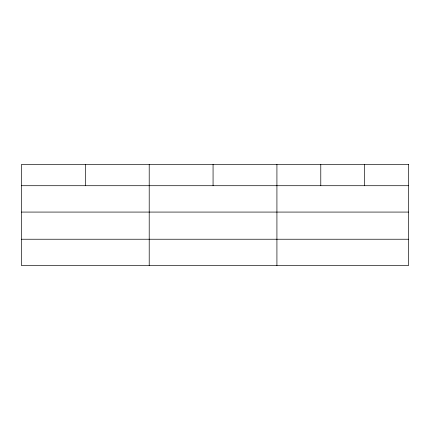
<?xml version="1.0" encoding="UTF-8"?>
<svg xmlns="http://www.w3.org/2000/svg" width="430" height="430" viewBox="0 0 430 430"><rect width="100%" height="100%" fill="white"/><g stroke="black" fill="none" stroke-linecap="round" stroke-linejoin="round"><path stroke-width="0.64" d="M21.5 185.712L408.5 185.712M21.5 212.076L408.5 212.076M21.5 239.236L408.5 239.236M364.64 164.4L364.64 185.712M320.78 164.4L320.78 185.712M276.92 164.4L276.92 265.6M213.065 164.4L213.065 185.712M149.21 164.4L149.21 265.6M85.355 164.4L85.355 185.712M408.5 164.4L21.5 164.4L21.5 265.6L408.5 265.6L408.5 164.4"/></g></svg>
